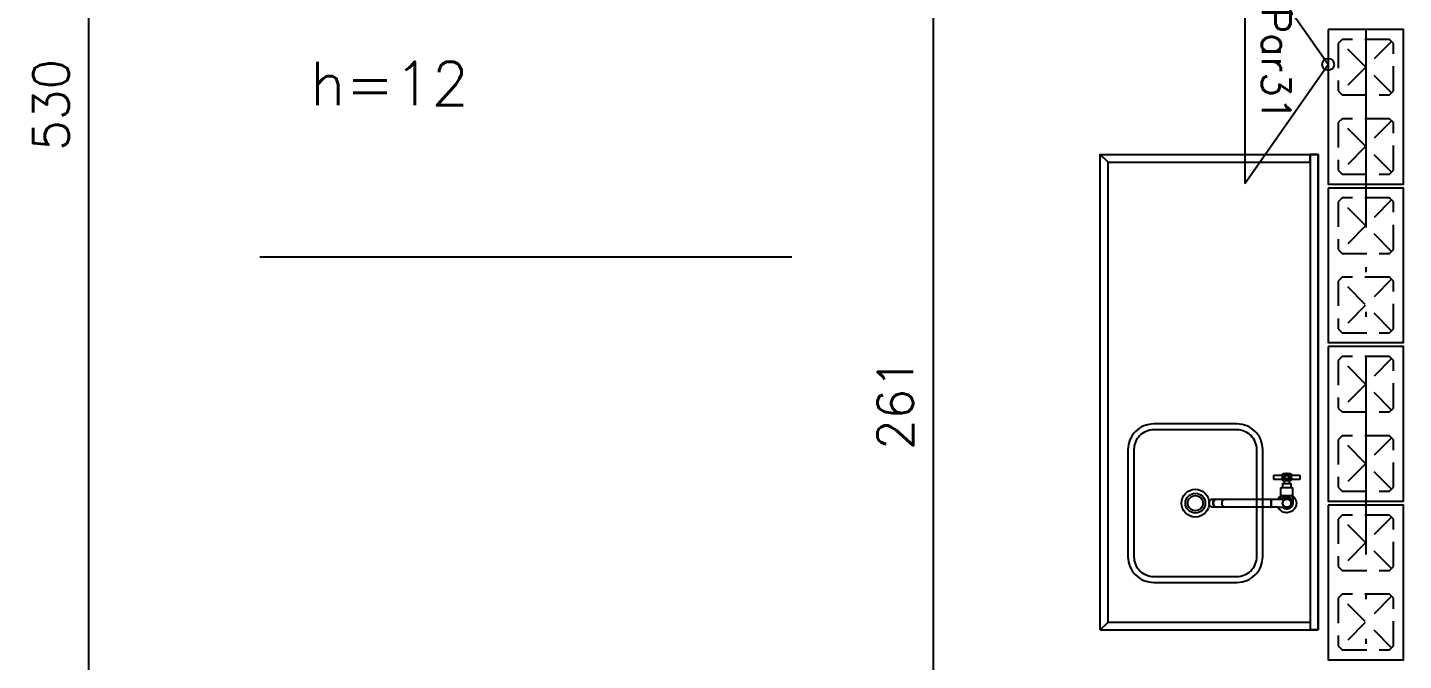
# Model space of a CAD drawing. Extents: x -14651 to 3487, y -4567 to -809.
# Drawn here: x 526.4 to 873.5, y -1433.8 to -1274.1 of the extents above; entities that cross this region are included whole.
import ezdxf
from ezdxf.enums import TextEntityAlignment as Align

# ---------------------------------------------------------------- set-up
doc = ezdxf.new("R2010")
doc.units = 0
doc.header["$LTSCALE"] = 25
doc.linetypes.add('DASHED2', pattern=[0.375, 0.25, -0.125])
doc.linetypes.add('ESTILO_TQS_0004', pattern=[3.3, 2, -0.4, 0.05, -0.4, 0.05, -0.4])
for name, color, linetype in [('203', 1, 'DASHED2'), ('241', 2, 'Continuous'), ('247', 50, 'Continuous'), ('ALVENARIA NÃO ESTRUTURAL', 242, 'Continuous'), ('COTA', 1, 'Continuous'), ('EIXOS', 1, 'ESTILO_TQS_0004'), ('L-D', 2, 'Continuous'), ('PROJ', 252, 'Continuous')]:
    doc.layers.add(name, color=color, linetype=linetype)
doc.styles.add('COTA', font='romans.shx')
doc.styles.get("Standard").update_dxf_attribs({"font": 'romans.shx'})
doc.dimstyles.new('forma', dxfattribs={"dimscale": 5, "dimtxt": 1.8, "dimasz": 0.8, "dimexe": 2, "dimexo": 1, "dimgap": 1, "dimtad": 1, "dimdec": 1, "dimzin": 9, "dimtxsty": 'COTA', "dimblk1": 'DOT', "dimblk2": 'DOT', "dimsah": 1, "dimcen": 0, "dimdle": 1, "dimclrd": 256, "dimclre": 256, "dimclrt": 2, "dimadec": 0, "dimazin": 0, "dimtfac": 1, "dimtdec": 0, "dimtmove": 0, "dimatfit": 3, "dimfxl": 1, "dimtolj": 1, "dimtzin": 0, "dimarcsym": 0})

# ---------------------------------------------------------------- blocks, each defined once
blk = doc.blocks.new('P4020')
blk.add_lwpolyline([(-19.5, -9.5), (19.5, -9.5), (19.5, 9.5), (-19.5, 9.5), (-19.5, -9.5)])
at = {"color": 1, "linetype": 'DASHED2'}
for points in [[(-17, -6), (-16, -7), (-4, -7), (-3, -6), (-3, 6), (-4, 7), (-16, 7), (-17, 6), (-17, -6)], [(3, -6), (4, -7), (16, -7), (17, -6), (17, 6), (16, 7), (4, 7), (3, 6), (3, -6)]]:
    blk.add_lwpolyline(points, dxfattribs=at)
at = {"layer": '203', "color": 253}
for p, q in [((-16.5, 6.5), (-3.5, -6.5)), ((-3.5, 6.5), (-16.5, -6.5)), ((16.5, 6.5), (3.5, -6.5)), ((3.5, 6.5), (16.5, -6.5))]:
    blk.add_line(p, q, dxfattribs=at)
blk = doc.blocks.new('A$C3139355f')
at = {"layer": 'ALVENARIA NÃO ESTRUTURAL'}
blk.add_line((728.63, -529.65), (862.76, -529.65), dxfattribs=at)
at = {"layer": 'PROJ'}
for points in [[(940.58, -623.77), (942.58, -621.77), (942.58, -505.77), (940.58, -503.77)], [(940.58, -623.77), (940.58, -503.77), (995.58, -503.77), (995.58, -623.77)], [(942.58, -505.77), (993.58, -505.77), (993.58, -503.77)], [(995.58, -623.77), (995.58, -503.77), (993.58, -503.77), (993.58, -623.77)], [(988.5, -584.42), (986.79, -584.42)], [(988.26, -586.03), (987.03, -586.03)], [(986.24, -589.82), (989.05, -589.82)], [(986.54, -587.81), (988.75, -587.81)], [(987.03, -586.8), (988.26, -586.8)], [(969.66, -590.78), (969.52, -590.86), (969.39, -590.97), (969.28, -591.09), (969.19, -591.24), (969.12, -591.41), (969.08, -591.59), (969.07, -591.77), (969.08, -591.95), (969.12, -592.13), (969.19, -592.29), (969.28, -592.44), (969.39, -592.57), (969.52, -592.68), (969.66, -592.76), (969.67, -592.76)], [(985.48, -590.72), (987.58, -590.72), (987.65, -590.72), (987.72, -590.73), (987.78, -590.73), (987.83, -590.74), (987.85, -590.74), (987.88, -590.75), (987.9, -590.75), (987.91, -590.76), (987.93, -590.76), (987.94, -590.76), (987.95, -590.77), (987.97, -590.77), (987.99, -590.78), (988.01, -590.79), (988.03, -590.79), (988.04, -590.8), (988.06, -590.81), (988.08, -590.82), (988.11, -590.83), (988.14, -590.85), (988.17, -590.86), (988.2, -590.88), (988.24, -590.91), (988.29, -590.95), (988.35, -590.99), (988.4, -591.04), (988.45, -591.1), (988.49, -591.15), (988.53, -591.22), (988.57, -591.28), (988.6, -591.35), (988.63, -591.42), (988.65, -591.49), (988.67, -591.57), (988.68, -591.64), (988.69, -591.72), (988.69, -591.8), (988.69, -591.87), (988.67, -591.95), (988.66, -592.02), (988.64, -592.1), (988.61, -592.17), (988.58, -592.24), (988.54, -592.3), (988.5, -592.37), (988.46, -592.43), (988.41, -592.48), (988.37, -592.52), (988.33, -592.56), (988.31, -592.57), (988.3, -592.59), (988.28, -592.6), (988.26, -592.61), (988.25, -592.63), (988.22, -592.64), (988.2, -592.66), (988.18, -592.67), (988.15, -592.68), (988.12, -592.7), (988.09, -592.72), (988.06, -592.73), (987.97, -592.76), (987.88, -592.78), (987.79, -592.8), (987.68, -592.82), (987.58, -592.82)], [(985.48, -592.82), (987.61, -592.82)], [(940.58, -623.77), (995.58, -623.77)], [(942.58, -621.77), (993.58, -621.77), (993.58, -623.77)], [(995.58, -623.77), (993.58, -623.77)]]:
    blk.add_lwpolyline(points, dxfattribs=at)
for points in [[(954.08, -611.77), (975.08, -611.77, 0.414214), (981.58, -605.27), (981.58, -578.27, 0.414214), (975.08, -571.77), (954.08, -571.77, 0.414214), (947.58, -578.27), (947.58, -605.27, 0.414214)], [(954.08, -610.27), (975.08, -610.27, 0.414214), (980.08, -605.27), (980.08, -578.27, 0.414214), (975.08, -573.27), (954.08, -573.27, 0.414214), (949.08, -578.27), (949.08, -605.27, 0.414214)], [(988.82, -585.86, 0.023181), (988.8, -585.83), (987.87, -585.83), (987.82, -585.84), (987.75, -585.86), (987.66, -585.86), (987.57, -585.86), (987.48, -585.85), (987.42, -585.83), (986.49, -585.83, 0.022959), (986.47, -585.86, 0.366689), (986.67, -586.03), (987.03, -586.03), (988.26, -586.03), (988.62, -586.03, 0.366483)], [(988.24, -585.15), (988.25, -585.24), (988.24, -585.32), (988.23, -585.39), (988.21, -585.45), (988.19, -585.5), (988.17, -585.55), (988.14, -585.6), (988.11, -585.64), (988.08, -585.68), (988.02, -585.73), (987.96, -585.78), (987.91, -585.81), (987.87, -585.83), (987.86, -585.79), (987.85, -585.74, -0.192103), (987.44, -585.74), (987.43, -585.78), (987.42, -585.83), (987.37, -585.8), (987.32, -585.77), (987.28, -585.74), (987.24, -585.71), (987.21, -585.67), (987.16, -585.61), (987.11, -585.53), (987.08, -585.44), (987.06, -585.37), (987.05, -585.32), (987.05, -585.27), (987.05, -585.22), (987.05, -585.16), (987.06, -585.07), (987.08, -585), (987.1, -584.95), (987.12, -584.9), (987.15, -584.86), (987.18, -584.81), (987.23, -584.75), (987.3, -584.69), (987.38, -584.64), (987.47, -584.6), (987.55, -584.58), (987.61, -584.58), (987.67, -584.58), (987.73, -584.58), (987.78, -584.59), (987.84, -584.61), (987.91, -584.64), (987.97, -584.68), (988.01, -584.71), (988.05, -584.74), (988.08, -584.78), (988.11, -584.82), (988.16, -584.88), (988.2, -584.97), (988.23, -585.06)], [(987.42, -585.73), (987.43, -585.73, -0.017847), (987.39, -585.72), (987.4, -585.72, -0.017789), (987.36, -585.7), (987.37, -585.7, -0.021587), (987.33, -585.68), (987.34, -585.69, -0.027178), (987.29, -585.65), (987.3, -585.66, -0.016694), (987.27, -585.63), (987.27, -585.63, -0.029524), (987.23, -585.59), (987.24, -585.6, -0.024437), (987.2, -585.55), (987.21, -585.56, -0.02481), (987.18, -585.52), (987.18, -585.53, -0.023752), (987.16, -585.48), (987.16, -585.49, -0.022023), (987.14, -585.45), (987.14, -585.46, -0.022441), (987.13, -585.41), (987.13, -585.42, -0.022868), (987.11, -585.37), (987.12, -585.38, -0.020181), (987.11, -585.34), (987.11, -585.34, -0.015814), (987.1, -585.31), (987.1, -585.32, -0.015915), (987.1, -585.28), (987.1, -585.29, -0.025741), (987.09, -585.23), (987.09, -585.24, -0.018498), (987.09, -585.2), (987.09, -585.2, -0.017313), (987.1, -585.17), (987.1, -585.17, -0.018157), (987.1, -585.13), (987.1, -585.14, -0.018149), (987.11, -585.1), (987.11, -585.11, -0.018439), (987.12, -585.07), (987.11, -585.08, -0.018647), (987.13, -585.04), (987.12, -585.05, -0.018581), (987.14, -585.01), (987.14, -585.02, -0.021766), (987.16, -584.97), (987.15, -584.98, -0.026407), (987.18, -584.93), (987.17, -584.94, -0.026609), (987.21, -584.89), (987.2, -584.9, -0.026914), (987.24, -584.86), (987.23, -584.87, -0.025672), (987.27, -584.83), (987.26, -584.83, -0.023779), (987.3, -584.8), (987.29, -584.81, -0.024124), (987.33, -584.77), (987.32, -584.78, -0.024539), (987.37, -584.75), (987.36, -584.76, -0.024082), (987.41, -584.73), (987.4, -584.73, -0.023177), (987.44, -584.71), (987.43, -584.72, -0.023669), (987.48, -584.7), (987.47, -584.7, -0.024126), (987.52, -584.69), (987.51, -584.69, -0.020906), (987.56, -584.68), (987.55, -584.68, -0.015716), (987.59, -584.68), (987.58, -584.68, -0.01579), (987.61, -584.68), (987.61, -584.68, -0.016075), (987.64, -584.68), (987.63, -584.68, -0.016281), (987.67, -584.68), (987.66, -584.68, -0.016316), (987.7, -584.68), (987.69, -584.68, -0.01533), (987.73, -584.68), (987.72, -584.68, -0.013711), (987.75, -584.69), (987.74, -584.68, -0.013749), (987.77, -584.69), (987.77, -584.69, -0.013768), (987.8, -584.7), (987.79, -584.69, -0.015624), (987.82, -584.7), (987.82, -584.7, -0.018303), (987.85, -584.72), (987.85, -584.71, -0.018249), (987.88, -584.73), (987.88, -584.73, -0.018455), (987.91, -584.74), (987.9, -584.74, -0.018647), (987.94, -584.76), (987.93, -584.76, -0.018591), (987.97, -584.78), (987.96, -584.77, -0.021186), (988, -584.8), (987.99, -584.8, -0.025016), (988.03, -584.83), (988.02, -584.82, -0.025258), (988.06, -584.86), (988.05, -584.86, -0.025603), (988.09, -584.9), (988.08, -584.89, -0.024312), (988.11, -584.93), (988.11, -584.93, -0.022281), (988.13, -584.97), (988.13, -584.96, -0.022662), (988.15, -585.01), (988.15, -585, -0.023081), (988.16, -585.04), (988.16, -585.03, -0.023127), (988.18, -585.08), (988.17, -585.07, -0.022918), (988.19, -585.12), (988.18, -585.11, -0.020264), (988.19, -585.16), (988.19, -585.15, -0.015918), (988.19, -585.18), (988.19, -585.18, -0.015999), (988.2, -585.21), (988.2, -585.2, -0.556946)], [(988.1, -585.23, -1), (987.19, -585.23, -1)], [(988.85, -589.82), (988.85, -589.92), (989.15, -589.92), (989.15, -591.74), (989.15, -591.72), (989.14, -591.72), (989.14, -591.89), (989.1, -592.13), (989.03, -592.36), (988.91, -592.58), (988.76, -592.77), (988.58, -592.94), (988.43, -593.05), (988.21, -593.16), (987.98, -593.23), (987.74, -593.27), (987.65, -593.27), (987.4, -593.25), (987.16, -593.19), (986.94, -593.1), (986.86, -593.05), (986.66, -592.9), (986.57, -592.82), (987.59, -592.82), (987.6, -592.82, -0.956818), (987.6, -590.72), (987.58, -590.72, -0.005512), (987.61, -590.72), (987.58, -590.72), (986.14, -590.72), (986.14, -589.92), (986.44, -589.92), (986.44, -589.82)]]:
    blk.add_lwpolyline(points, format="xyb", close=True, dxfattribs=at)
for points in [[(986.42, -585.69), (986.43, -585.67), (986.44, -585.64), (986.46, -585.61), (986.47, -585.58), (986.49, -585.54), (986.5, -585.5), (986.51, -585.46), (986.52, -585.43), (986.53, -585.4), (986.53, -585.37), (986.54, -585.33), (986.54, -585.3), (986.54, -585.27), (986.55, -585.24), (986.55, -585.21), (986.55, -585.18), (986.54, -585.16), (986.54, -585.13), (986.54, -585.1), (986.53, -585.06), (986.52, -585.02), (986.51, -584.99), (986.5, -584.95), (986.49, -584.92), (986.47, -584.88), (986.46, -584.85), (986.45, -584.82), (986.45, -584.82), (986.43, -584.79), (986.42, -584.76), (986.41, -584.74), (986.4, -584.73), (986.38, -584.7), (986.38, -584.69), (986.39, -584.71), (986.41, -584.75), (986.44, -584.8), (986.47, -584.87), (986.49, -584.94), (986.52, -585.01), (986.53, -585.08), (986.54, -585.14), (986.55, -585.2), (986.55, -585.26), (986.54, -585.32), (986.53, -585.38), (986.52, -585.44), (986.49, -585.52), (986.46, -585.59), (986.44, -585.65), (986.41, -585.71), (986.4, -585.73), (986.4, -585.71)], [(986.62, -585.06), (986.63, -585.13), (986.63, -585.18), (986.63, -585.23), (986.63, -585.3), (986.62, -585.38), (986.61, -585.45), (986.6, -585.5), (986.59, -585.55), (986.57, -585.62), (986.54, -585.7), (986.52, -585.76), (986.49, -585.82), (986.48, -585.8), (986.49, -585.83), (986.5, -585.82), (986.5, -585.8), (986.51, -585.78), (986.52, -585.75), (986.54, -585.72), (986.55, -585.68), (986.56, -585.64), (986.58, -585.6), (986.59, -585.55), (986.6, -585.5), (986.61, -585.45), (986.62, -585.39), (986.63, -585.36), (986.63, -585.32), (986.63, -585.28), (986.63, -585.23), (986.63, -585.18), (986.63, -585.13), (986.62, -585.08), (986.62, -585.03), (986.61, -584.99), (986.6, -584.95), (986.59, -584.9), (986.58, -584.86), (986.57, -584.82), (986.55, -584.78), (986.54, -584.75), (986.53, -584.71), (986.51, -584.68), (986.5, -584.66), (986.5, -584.64), (986.48, -584.61), (986.48, -584.59), (986.49, -584.62), (986.51, -584.67), (986.53, -584.73), (986.56, -584.8), (986.58, -584.88), (986.61, -584.97)], [(988.9, -584.72), (988.89, -584.74), (988.87, -584.76), (988.86, -584.79), (988.85, -584.81), (988.83, -584.84), (988.82, -584.87), (988.8, -584.91), (988.79, -584.95), (988.78, -584.98), (988.77, -585.01), (988.77, -585.04), (988.76, -585.06), (988.76, -585.09), (988.75, -585.12), (988.75, -585.14), (988.75, -585.17), (988.74, -585.2), (988.74, -585.23), (988.74, -585.26), (988.75, -585.28), (988.75, -585.31), (988.75, -585.35), (988.76, -585.39), (988.77, -585.43), (988.78, -585.47), (988.79, -585.5), (988.8, -585.53), (988.82, -585.57), (988.83, -585.6), (988.85, -585.64), (988.86, -585.66), (988.87, -585.68), (988.88, -585.7), (988.89, -585.72), (988.9, -585.74), (988.89, -585.74), (988.87, -585.74), (988.86, -585.75), (988.84, -585.76), (988.83, -585.77), (988.82, -585.78), (988.81, -585.8), (988.8, -585.81), (988.8, -585.83), (988.78, -585.78), (988.76, -585.72), (988.73, -585.65), (988.71, -585.57), (988.69, -585.49), (988.67, -585.4), (988.66, -585.3), (988.66, -585.21), (988.66, -585.13), (988.67, -585.06), (988.68, -585.01), (988.69, -584.95), (988.7, -584.9), (988.71, -584.86), (988.73, -584.79), (988.76, -584.72), (988.78, -584.66), (988.8, -584.62), (988.81, -584.6), (988.81, -584.61), (988.8, -584.63), (988.79, -584.65), (988.78, -584.68), (988.77, -584.7), (988.75, -584.74), (988.74, -584.77), (988.73, -584.81), (988.71, -584.86), (988.7, -584.9), (988.69, -584.95), (988.68, -585.01), (988.67, -585.04), (988.67, -585.08), (988.66, -585.11), (988.66, -585.15), (988.66, -585.19), (988.66, -585.23), (988.66, -585.28), (988.66, -585.32), (988.67, -585.37), (988.67, -585.42), (988.68, -585.46), (988.69, -585.51), (988.7, -585.55), (988.71, -585.59), (988.72, -585.63), (988.74, -585.67), (988.75, -585.71), (988.76, -585.74), (988.77, -585.77), (988.78, -585.79), (988.79, -585.81), (988.8, -585.82), (988.81, -585.78), (988.85, -585.75), (988.9, -585.73), (988.88, -585.69), (988.85, -585.65), (988.82, -585.59), (988.8, -585.52), (988.77, -585.45), (988.76, -585.37), (988.75, -585.3), (988.74, -585.24), (988.74, -585.19), (988.75, -585.13), (988.76, -585.06), (988.78, -585), (988.8, -584.93), (988.83, -584.86), (988.85, -584.8), (988.88, -584.74)], [(983.57, -590.81), (983.6, -590.87), (983.63, -590.95), (983.65, -591.02), (983.66, -591.08), (983.67, -591.14), (983.68, -591.21), (983.69, -591.28), (983.7, -591.35), (983.71, -591.43), (983.72, -591.51), (983.72, -591.6), (983.72, -591.68), (983.72, -591.77), (983.72, -591.86), (983.72, -591.94), (983.72, -592.03), (983.71, -592.11), (983.7, -592.19), (983.69, -592.26), (983.68, -592.33), (983.67, -592.4), (983.66, -592.46), (983.65, -592.52), (983.63, -592.59), (983.6, -592.67), (983.57, -592.73), (983.55, -592.77), (983.51, -592.81), (983.49, -592.81), (983.51, -592.81), (983.52, -592.79), (983.54, -592.78), (983.55, -592.76), (983.57, -592.74), (983.58, -592.71), (983.59, -592.68), (983.61, -592.65), (983.62, -592.61), (983.64, -592.57), (983.65, -592.52), (983.66, -592.46), (983.67, -592.4), (983.68, -592.33), (983.69, -592.26), (983.7, -592.19), (983.71, -592.11), (983.72, -592.03), (983.72, -591.94), (983.72, -591.86), (983.72, -591.77), (983.72, -591.68), (983.72, -591.6), (983.72, -591.51), (983.71, -591.43), (983.7, -591.35), (983.69, -591.28), (983.68, -591.21), (983.67, -591.14), (983.66, -591.08), (983.65, -591.02), (983.64, -590.97), (983.62, -590.93), (983.61, -590.89), (983.59, -590.86), (983.58, -590.83), (983.57, -590.8), (983.55, -590.78), (983.54, -590.76), (983.52, -590.75), (983.49, -590.72), (983.48, -590.72), (983.51, -590.73), (983.55, -590.77)]]:
    blk.add_lwpolyline(points, close=True, dxfattribs=at)
blk.add_polyline3d([(968.95, -590.73, 0), (969.82, -590.74, 0), (969.98, -590.72, 0), (972.23, -590.72, 0), (985.48, -590.72, 0), (985.63, -590.45, 0), (985.82, -590.2, 0), (986.04, -589.98, 0), (986.24, -589.82, 0), (986.17, -589.82, 0), (986.17, -587.91, 0), (986.27, -587.81, 0), (986.54, -587.81, 0), (986.64, -587.71, 0), (986.64, -586.8, 0), (987.03, -586.8, 0), (987.03, -586.03, 0), (986.67, -586.03, 0), (986.47, -585.86, 0), (986.37, -585.78, 0), (984.44, -585.78, 0), (984.34, -585.68, 0), (984.34, -584.78, 0), (984.44, -584.68, 0), (986.37, -584.68, 0), (986.47, -584.58, 0), (986.47, -584.52, 0), (986.57, -584.42, 0), (986.79, -584.42, 0), (986.79, -584.32, 0), (987.56, -584.24, 0), (987.73, -584.24, 0), (988.5, -584.32, 0), (988.5, -584.42, 0), (988.72, -584.42, 0), (988.82, -584.52, 0), (988.82, -584.58, 0), (988.92, -584.68, 0), (990.85, -584.68, 0), (990.95, -584.78, 0), (990.95, -585.68, 0), (990.85, -585.78, 0), (988.92, -585.78, 0), (988.82, -585.86, 0), (988.62, -586.03, 0), (988.26, -586.03, 0), (988.26, -586.8, 0), (988.65, -586.8, 0), (988.65, -587.71, 0), (988.75, -587.81, 0), (989.02, -587.81, 0), (989.12, -587.91, 0), (989.12, -589.82, 0), (989.05, -589.82, 0), (989.29, -590.02, 0), (989.51, -590.25, 0), (989.69, -590.5, 0), (989.83, -590.77, 0), (989.94, -591.06, 0), (990.02, -591.36, 0), (990.05, -591.67, 0), (990.05, -591.77, 0), (990.03, -592.08, 0), (989.97, -592.38, 0), (989.87, -592.68, 0), (989.74, -592.96, 0), (989.57, -593.22, 0), (989.37, -593.45, 0), (989.13, -593.66, 0), (988.88, -593.83, 0), (988.6, -593.98, 0), (988.31, -594.08, 0), (988.01, -594.15, 0), (987.7, -594.17, 0), (987.65, -594.17, 0), (987.34, -594.15, 0), (987.03, -594.1, 0), (986.74, -594, 0), (986.46, -593.86, 0), (986.2, -593.69, 0), (985.96, -593.49, 0), (985.76, -593.26, 0), (985.58, -593, 0), (985.48, -592.82, 0), (972.23, -592.82, 0), (969.98, -592.82, 0), (969.82, -592.8, 0), (968.95, -592.8, 0), (968.79, -592.79, 0), (968.64, -592.74, 0), (968.5, -592.67, 0), (968.37, -592.56, 0), (968.26, -592.43, 0), (968.17, -592.29, 0), (968.11, -592.12, 0), (968.07, -591.95, 0), (968.05, -591.77, 0), (968.07, -591.59, 0), (968.11, -591.42, 0), (968.17, -591.25, 0), (968.26, -591.1, 0), (968.37, -590.98, 0), (968.5, -590.87, 0), (968.64, -590.8, 0), (968.79, -590.75, 0), (968.95, -590.73, 0)], close=True, dxfattribs=at)
for points in [[(986.37, -584.68, 0), (986.37, -584.68, 0), (986.37, -584.68, 0), (986.37, -584.68, 0), (986.38, -584.69, 0), (986.38, -584.7, 0), (986.39, -584.71, 0), (986.39, -584.72, 0), (986.4, -584.73, 0), (986.41, -584.74, 0), (986.42, -584.76, 0), (986.43, -584.79, 0), (986.45, -584.82, 0), (986.45, -584.82, 0), (986.46, -584.85, 0), (986.47, -584.88, 0), (986.49, -584.92, 0), (986.5, -584.95, 0), (986.51, -584.99, 0), (986.52, -585.02, 0), (986.53, -585.06, 0), (986.54, -585.1, 0), (986.54, -585.13, 0), (986.54, -585.16, 0), (986.55, -585.18, 0), (986.55, -585.21, 0), (986.55, -585.24, 0), (986.54, -585.27, 0), (986.54, -585.3, 0), (986.54, -585.33, 0), (986.53, -585.37, 0), (986.53, -585.4, 0), (986.52, -585.43, 0), (986.51, -585.46, 0), (986.5, -585.5, 0), (986.49, -585.54, 0), (986.47, -585.58, 0), (986.46, -585.61, 0), (986.44, -585.64, 0), (986.43, -585.67, 0), (986.42, -585.69, 0), (986.4, -585.71, 0), (986.4, -585.73, 0), (986.39, -585.74, 0)], [(986.39, -585.74, 0), (986.41, -585.74, 0), (986.43, -585.74, 0), (986.44, -585.75, 0), (986.46, -585.76, 0), (986.47, -585.77, 0), (986.48, -585.79, 0), (986.48, -585.8, 0), (986.49, -585.82, 0), (986.49, -585.83, 0)], [(986.49, -585.83, 0), (986.5, -585.82, 0), (986.5, -585.8, 0), (986.51, -585.78, 0), (986.52, -585.75, 0), (986.54, -585.72, 0), (986.55, -585.68, 0), (986.56, -585.64, 0), (986.58, -585.6, 0), (986.59, -585.55, 0), (986.6, -585.5, 0), (986.61, -585.45, 0), (986.62, -585.39, 0), (986.63, -585.36, 0), (986.63, -585.32, 0), (986.63, -585.28, 0), (986.63, -585.23, 0), (986.63, -585.18, 0), (986.63, -585.13, 0), (986.62, -585.08, 0), (986.62, -585.03, 0), (986.61, -584.99, 0), (986.6, -584.95, 0), (986.59, -584.9, 0), (986.58, -584.86, 0), (986.57, -584.82, 0), (986.55, -584.78, 0), (986.54, -584.75, 0), (986.53, -584.71, 0), (986.51, -584.68, 0), (986.5, -584.66, 0), (986.5, -584.64, 0), (986.49, -584.62, 0), (986.48, -584.61, 0), (986.48, -584.6, 0), (986.48, -584.59, 0), (986.47, -584.58, 0), (986.47, -584.58, 0), (986.47, -584.58, 0), (986.47, -584.58, 0)], [(987.87, -585.83, 0), (987.9, -585.82, 0), (987.92, -585.8, 0), (987.94, -585.79, 0), (987.97, -585.78, 0), (988, -585.75, 0), (988.04, -585.72, 0), (988.08, -585.68, 0), (988.11, -585.64, 0), (988.14, -585.6, 0), (988.17, -585.55, 0), (988.19, -585.5, 0), (988.21, -585.45, 0), (988.22, -585.41, 0), (988.23, -585.38, 0), (988.24, -585.34, 0), (988.24, -585.3, 0), (988.24, -585.26, 0), (988.25, -585.23, 0), (988.24, -585.18, 0), (988.24, -585.13, 0), (988.23, -585.08, 0), (988.22, -585.03, 0), (988.2, -584.99, 0), (988.19, -584.95, 0), (988.17, -584.9, 0), (988.14, -584.86, 0), (988.11, -584.82, 0), (988.08, -584.78, 0), (988.05, -584.74, 0), (988.01, -584.71, 0), (987.98, -584.69, 0), (987.95, -584.67, 0), (987.92, -584.65, 0), (987.89, -584.63, 0), (987.86, -584.62, 0), (987.82, -584.6, 0), (987.8, -584.6, 0), (987.77, -584.59, 0), (987.75, -584.58, 0), (987.72, -584.58, 0), (987.69, -584.58, 0), (987.66, -584.58, 0), (987.63, -584.58, 0), (987.6, -584.58, 0), (987.57, -584.58, 0), (987.54, -584.59, 0), (987.49, -584.6, 0), (987.45, -584.61, 0), (987.41, -584.63, 0), (987.36, -584.65, 0), (987.32, -584.68, 0), (987.29, -584.7, 0), (987.25, -584.74, 0), (987.22, -584.77, 0), (987.18, -584.81, 0), (987.15, -584.86, 0), (987.12, -584.9, 0), (987.1, -584.95, 0), (987.08, -585, 0), (987.07, -585.06, 0), (987.06, -585.1, 0), (987.05, -585.13, 0), (987.05, -585.17, 0), (987.05, -585.22, 0), (987.05, -585.27, 0), (987.05, -585.32, 0), (987.06, -585.37, 0), (987.07, -585.42, 0), (987.09, -585.46, 0), (987.1, -585.51, 0), (987.12, -585.55, 0), (987.15, -585.59, 0), (987.18, -585.63, 0), (987.21, -585.67, 0), (987.24, -585.71, 0), (987.28, -585.74, 0), (987.32, -585.77, 0), (987.35, -585.79, 0), (987.38, -585.81, 0), (987.42, -585.83, 0)], [(987.09, -585.23, 0), (987.09, -585.21, 0), (987.1, -585.18, 0), (987.1, -585.15, 0), (987.1, -585.12, 0), (987.11, -585.09, 0), (987.12, -585.06, 0), (987.13, -585.02, 0), (987.15, -584.99, 0), (987.17, -584.95, 0), (987.19, -584.91, 0), (987.22, -584.88, 0), (987.25, -584.84, 0), (987.28, -584.81, 0), (987.31, -584.79, 0), (987.35, -584.76, 0), (987.39, -584.74, 0), (987.42, -584.72, 0), (987.46, -584.71, 0), (987.5, -584.69, 0), (987.55, -584.68, 0), (987.57, -584.68, 0), (987.6, -584.68, 0), (987.63, -584.68, 0), (987.66, -584.68, 0), (987.69, -584.68, 0), (987.71, -584.68, 0), (987.74, -584.68, 0), (987.76, -584.69, 0), (987.78, -584.69, 0), (987.81, -584.7, 0), (987.84, -584.71, 0), (987.87, -584.72, 0), (987.9, -584.74, 0), (987.93, -584.75, 0), (987.95, -584.77, 0), (987.98, -584.79, 0), (988.01, -584.82, 0), (988.05, -584.85, 0), (988.08, -584.88, 0), (988.1, -584.92, 0), (988.12, -584.95, 0), (988.14, -584.99, 0), (988.16, -585.02, 0), (988.17, -585.06, 0), (988.18, -585.1, 0), (988.19, -585.14, 0), (988.19, -585.17, 0), (988.2, -585.2, 0), (988.2, -585.23, 0), (988.2, -585.23, 0)], [(987.43, -585.74, 0), (987.41, -585.72, 0), (987.38, -585.71, 0), (987.35, -585.69, 0), (987.31, -585.67, 0), (987.27, -585.63, 0), (987.27, -585.63, 0), (987.24, -585.6, 0), (987.22, -585.57, 0), (987.19, -585.54, 0), (987.17, -585.5, 0), (987.15, -585.46, 0), (987.13, -585.43, 0), (987.12, -585.39, 0), (987.11, -585.35, 0), (987.1, -585.32, 0), (987.1, -585.3, 0), (987.1, -585.27, 0), (987.09, -585.24, 0), (987.09, -585.23, 0)], [(987.42, -585.83, 0), (987.42, -585.81, 0), (987.43, -585.8, 0), (987.43, -585.78, 0), (987.43, -585.77, 0), (987.44, -585.76, 0), (987.44, -585.75, 0), (987.44, -585.74, 0), (987.44, -585.74, 0), (987.43, -585.74, 0)], [(987.42, -585.83, 0), (987.46, -585.84, 0), (987.5, -585.85, 0), (987.55, -585.85, 0), (987.59, -585.86, 0), (987.63, -585.86, 0), (987.68, -585.86, 0), (987.73, -585.86, 0), (987.77, -585.85, 0), (987.82, -585.84, 0), (987.87, -585.83, 0)], [(987.86, -585.74, 0), (987.85, -585.74, 0), (987.85, -585.74, 0), (987.85, -585.75, 0), (987.85, -585.76, 0), (987.86, -585.77, 0), (987.86, -585.79, 0), (987.87, -585.8, 0), (987.87, -585.82, 0), (987.87, -585.83, 0)], [(988.82, -584.58, 0), (988.82, -584.58, 0), (988.82, -584.58, 0), (988.82, -584.59, 0), (988.81, -584.6, 0), (988.81, -584.61, 0), (988.8, -584.63, 0), (988.79, -584.65, 0), (988.78, -584.68, 0), (988.77, -584.7, 0), (988.75, -584.74, 0), (988.74, -584.77, 0), (988.73, -584.81, 0), (988.71, -584.86, 0), (988.7, -584.9, 0), (988.69, -584.95, 0), (988.68, -585.01, 0), (988.67, -585.04, 0), (988.67, -585.08, 0), (988.66, -585.11, 0), (988.66, -585.15, 0), (988.66, -585.19, 0), (988.66, -585.23, 0), (988.66, -585.28, 0), (988.66, -585.32, 0), (988.67, -585.37, 0), (988.67, -585.42, 0), (988.68, -585.46, 0), (988.69, -585.51, 0), (988.7, -585.55, 0), (988.71, -585.59, 0), (988.72, -585.63, 0), (988.74, -585.67, 0), (988.75, -585.71, 0), (988.76, -585.74, 0), (988.77, -585.77, 0), (988.78, -585.79, 0), (988.79, -585.81, 0), (988.8, -585.83, 0)], [(988.9, -585.74, 0), (988.89, -585.72, 0), (988.88, -585.7, 0), (988.87, -585.68, 0), (988.86, -585.66, 0), (988.85, -585.64, 0), (988.83, -585.6, 0), (988.82, -585.57, 0), (988.8, -585.53, 0), (988.79, -585.5, 0), (988.78, -585.47, 0), (988.77, -585.43, 0), (988.76, -585.39, 0), (988.75, -585.35, 0), (988.75, -585.31, 0), (988.75, -585.28, 0), (988.74, -585.26, 0), (988.74, -585.23, 0), (988.74, -585.2, 0), (988.75, -585.17, 0), (988.75, -585.14, 0), (988.75, -585.12, 0), (988.76, -585.09, 0), (988.76, -585.06, 0), (988.77, -585.04, 0), (988.77, -585.01, 0), (988.78, -584.98, 0), (988.79, -584.95, 0), (988.8, -584.91, 0), (988.82, -584.87, 0), (988.83, -584.84, 0), (988.85, -584.81, 0), (988.86, -584.79, 0), (988.87, -584.76, 0), (988.89, -584.74, 0), (988.9, -584.72, 0), (988.9, -584.71, 0), (988.91, -584.69, 0), (988.92, -584.69, 0), (988.92, -584.68, 0), (988.92, -584.68, 0), (988.92, -584.68, 0)], [(988.8, -585.83, 0), (988.8, -585.81, 0), (988.81, -585.8, 0), (988.82, -585.78, 0), (988.83, -585.77, 0), (988.84, -585.76, 0), (988.86, -585.75, 0), (988.87, -585.74, 0), (988.89, -585.74, 0), (988.9, -585.74, 0)], [(989.15, -591.72, 0), (989.15, -591.71, 0), (989.15, -591.66, 0), (989.14, -591.58, 0), (989.13, -591.47, 0), (989.1, -591.33, 0), (989.06, -591.18, 0), (989.01, -591.02, 0), (988.95, -590.87, 0), (988.86, -590.71, 0), (988.76, -590.56, 0), (988.68, -590.47, 0), (988.6, -590.37, 0), (988.53, -590.31, 0), (988.46, -590.26, 0), (988.39, -590.2, 0), (988.32, -590.16, 0), (988.24, -590.11, 0), (988.16, -590.07, 0), (988.07, -590.04, 0), (987.99, -590.01, 0), (987.9, -589.99, 0), (987.84, -589.98, 0), (987.77, -589.97, 0), (987.71, -589.97, 0), (987.65, -589.97, 0), (987.59, -589.97, 0), (987.53, -589.97, 0), (987.46, -589.98, 0), (987.4, -589.99, 0), (987.34, -590, 0), (987.27, -590.02, 0), (987.21, -590.04, 0), (987.14, -590.07, 0), (987.05, -590.12, 0), (986.96, -590.17, 0), (986.86, -590.23, 0), (986.77, -590.31, 0), (986.68, -590.39, 0), (986.6, -590.47, 0), (986.53, -590.57, 0), (986.46, -590.66, 0), (986.42, -590.72, 0)], [(969.71, -592.77, 0), (969.56, -592.71, 0), (969.42, -592.63, 0), (969.3, -592.51, 0), (969.2, -592.37, 0), (969.12, -592.22, 0), (969.06, -592.05, 0), (969.03, -591.87, 0), (969.03, -591.69, 0), (969.06, -591.52, 0), (969.11, -591.35, 0), (969.18, -591.19, 0), (969.28, -591.05, 0), (969.4, -590.93, 0), (969.54, -590.84, 0), (969.68, -590.77, 0), (969.71, -590.77, 0)], [(972.23, -592.82, 0), (972.22, -592.82, 0), (972.14, -592.81, 0), (972.07, -592.8, 0), (971.99, -592.78, 0), (971.92, -592.76, 0), (971.85, -592.72, 0), (971.78, -592.68, 0), (971.71, -592.64, 0), (971.65, -592.58, 0), (971.59, -592.52, 0), (971.54, -592.46, 0), (971.49, -592.39, 0), (971.45, -592.32, 0), (971.41, -592.24, 0), (971.38, -592.16, 0), (971.35, -592.07, 0), (971.33, -591.99, 0), (971.32, -591.9, 0), (971.31, -591.81, 0), (971.31, -591.72, 0), (971.32, -591.64, 0), (971.33, -591.55, 0), (971.35, -591.46, 0), (971.38, -591.38, 0), (971.41, -591.3, 0), (971.45, -591.22, 0), (971.49, -591.15, 0), (971.54, -591.08, 0), (971.59, -591.01, 0), (971.65, -590.96, 0), (971.71, -590.9, 0), (971.78, -590.86, 0), (971.85, -590.82, 0), (971.92, -590.78, 0), (971.99, -590.76, 0), (972.07, -590.74, 0), (972.14, -590.72, 0), (972.22, -590.72, 0), (972.23, -590.72, 0)], [(983.47, -592.82, 0), (983.48, -592.82, 0), (983.49, -592.81, 0), (983.51, -592.81, 0), (983.52, -592.79, 0), (983.54, -592.78, 0), (983.55, -592.76, 0), (983.57, -592.74, 0), (983.58, -592.71, 0), (983.59, -592.68, 0), (983.61, -592.65, 0), (983.62, -592.61, 0), (983.64, -592.57, 0), (983.65, -592.52, 0), (983.66, -592.46, 0), (983.67, -592.4, 0), (983.68, -592.33, 0), (983.69, -592.26, 0), (983.7, -592.19, 0), (983.71, -592.11, 0), (983.72, -592.03, 0), (983.72, -591.94, 0), (983.72, -591.86, 0), (983.72, -591.77, 0), (983.72, -591.68, 0), (983.72, -591.6, 0), (983.72, -591.51, 0), (983.71, -591.43, 0), (983.7, -591.35, 0), (983.69, -591.28, 0), (983.68, -591.21, 0), (983.67, -591.14, 0), (983.66, -591.08, 0), (983.65, -591.02, 0), (983.64, -590.97, 0), (983.62, -590.93, 0), (983.61, -590.89, 0), (983.59, -590.86, 0), (983.58, -590.83, 0), (983.57, -590.8, 0), (983.55, -590.78, 0), (983.54, -590.76, 0), (983.52, -590.75, 0), (983.51, -590.73, 0), (983.49, -590.73, 0), (983.48, -590.72, 0), (983.47, -590.72, 0)], [(986.57, -590.72, 0), (986.76, -590.56, 0), (986.96, -590.43, 0), (987.19, -590.34, 0), (987.43, -590.28, 0), (987.67, -590.27, 0), (987.92, -590.29, 0), (988.15, -590.36, 0), (988.38, -590.46, 0), (988.58, -590.59, 0), (988.76, -590.76, 0), (988.91, -590.95, 0), (989.02, -591.17, 0), (989.1, -591.4, 0), (989.14, -591.64, 0), (989.14, -591.89, 0), (989.1, -592.13, 0), (989.03, -592.36, 0), (988.91, -592.58, 0), (988.76, -592.77, 0), (988.58, -592.94, 0), (988.43, -593.05, 0)], [(986.86, -593.05, 0), (986.66, -592.9, 0), (986.57, -592.82, 0)], [(987.65, -593.27, 0), (987.4, -593.25, 0), (987.16, -593.19, 0), (986.94, -593.1, 0), (986.86, -593.05, 0)], [(988.43, -593.05, 0), (988.21, -593.16, 0), (987.98, -593.23, 0), (987.74, -593.27, 0), (987.65, -593.27, 0)]]:
    blk.add_polyline3d(points, dxfattribs=at)
for centre, radius in [((987.65, -585.23), 0.551), ((987.65, -585.23), 0.451), ((964.58, -591.77), 3.5), ((964.58, -591.77), 2.5), ((964.58, -591.77), 1.9)]:
    blk.add_circle(centre, radius, dxfattribs=at)
for centre, radius, start, end in [((986.7, -585.91), 0.352, 150.144, 157.7253), ((986.84, -586.06), 0.419, 146.3018, 151.5618), ((987.65, -585.23), 0.551, 247.521, 292.4698), ((987.65, -585.23), 0.551, 292.4878, 359.9995), ((988.45, -586.06), 0.416, 28.4218, 33.7314), ((988.59, -585.91), 0.352, 22.2783, 29.8724), ((987.65, -591.77), 1.05, 91.2269, 268.2499), ((987.65, -591.77), 1.3, 233.7761, 126.2256), ((987.65, -591.77), 1.2, 240.8896, 119.1129)]:
    blk.add_arc(centre, radius, start, end, dxfattribs=at)
blk = doc.blocks.new('_Dot')
at = {"color": 0, "linetype": 'ByBlock', "lineweight": -2}
blk.add_line((-0.5, 0), (-1, 0), dxfattribs=at)
at = {"color": 0, "linetype": 'ByBlock', "const_width": 0.5}
blk.add_lwpolyline([(-0.25, 0, 1), (0.25, 0, 1)], format="xyb", close=True, dxfattribs=at)
blk = doc.blocks.new('*D149')
at = {"layer": 'COTA', "lineweight": -2, "transparency": 16777216}
for p, q in [((793.52, -1238.6), (744.87, -1238.6)), ((754.87, -1242.6), (754.87, -1495.6)), ((759.87, -1499.6), (764.87, -1499.6))]:
    blk.add_line(p, q, dxfattribs=at)
at = {"layer": 'Defpoints', "color": 0, "transparency": 16777216}
for p in [(798.52, -1238.6), (754.87, -1499.6), (754.87, -1499.6)]:
    blk.add_point(p, dxfattribs=at)
at = {"layer": 'COTA', "lineweight": -2, "transparency": 16777216, "xscale": 4, "yscale": 4, "zscale": 4}
for p, rotation in [((754.87, -1238.6), 90), ((754.87, -1499.6), 270)]:
    blk.add_blockref('_Dot', p, dxfattribs=dict(at, rotation=rotation))
at = {"layer": 'COTA', "color": 2, "transparency": 16777216, "insert": (745.37, -1369.1), "char_height": 9, "attachment_point": 5, "rotation": 90, "style": 'COTA'}
blk.add_mtext('\\A1;261 ', dxfattribs=at)
blk = doc.blocks.new('*D156')
at = {"layer": 'COTA', "lineweight": -2, "transparency": 16777216}
for p, q in [((548.52, -1028.6), (531.84, -1028.6)), ((541.84, -1032.6), (541.84, -1554.6)), ((588.52, -1558.6), (531.84, -1558.6))]:
    blk.add_line(p, q, dxfattribs=at)
at = {"layer": 'Defpoints', "color": 0, "transparency": 16777216}
for p in [(553.52, -1028.6), (541.84, -1558.6), (593.52, -1558.6)]:
    blk.add_point(p, dxfattribs=at)
at = {"layer": 'COTA', "lineweight": -2, "transparency": 16777216, "xscale": 4, "yscale": 4, "zscale": 4}
for p, rotation in [((541.84, -1028.6), 90), ((541.84, -1558.6), 270)]:
    blk.add_blockref('_Dot', p, dxfattribs=dict(at, rotation=rotation))
at = {"layer": 'COTA', "color": 2, "transparency": 16777216, "insert": (532.34, -1293.6), "char_height": 9, "attachment_point": 5, "rotation": 90, "style": 'COTA'}
blk.add_mtext('\\A1;530 ', dxfattribs=at)
blk = doc.blocks.new('_IDNPAR_2')
at = {"color": 3}
blk.add_lwpolyline([(1, -0.7), (0, 0), (-1, -0.7)], close=True, dxfattribs=at)
blk.add_circle((0, 0), 0.05, dxfattribs=at)
at = {"layer": '247', "color": 2, "style": 'COTA', "flags": 8}
blk.add_attdef('ID', text='', height=0.24, dxfattribs=at).set_placement((0, -0.438), align=Align.MIDDLE_CENTER)

msp = doc.modelspace()

# ---------------------------------------------------------------- linework, layer by layer
at = {"layer": 'EIXOS'}
msp.add_line((864.02, -862.07), (864.02, -2320.64), dxfattribs=at)

# ---------------------------------------------------------------- block references
at = {"layer": '241', "rotation": 270}
for p in [(864.02, -1294.1), (864.02, -1334.1), (864.02, -1374.1), (864.02, -1414.1)]:
    msp.add_blockref('P4020', p, dxfattribs=at)
at = {"layer": '247', "linetype": 'Continuous', "xscale": 30, "yscale": 30, "zscale": 30, "rotation": 270}
msp.add_blockref('_IDNPAR_2', (854.52, -1283.42), dxfattribs=at).add_auto_attribs({'ID': 'Par31'})
at = {"layer": 'ALVENARIA NÃO ESTRUTURAL'}
msp.add_blockref('A$C3139355f', (-143.56, -802.33), dxfattribs=at)

# ---------------------------------------------------------------- texts
at = {"layer": 'L-D'}
msp.add_text('h=12', height=11, dxfattribs=at).set_placement((597.71, -1293.73))

# ---------------------------------------------------------------- dimensions: what is measured, and where the dimension line sits
at = {"layer": 'COTA'}
for base, p1, p2, override, picture, middle in [((541.84, -1558.6), (553.52, -1028.6), (593.52, -1558.6), {"dimpost": ' '}, '*D156', (532.34, -1293.6)), ((754.87, -1499.6), (798.52, -1238.6), (754.87, -1499.6), {"dimpost": ' ', "dimtmove": 1}, '*D149', (745.37, -1369.1))]:
    dim = msp.add_linear_dim(base=base, p1=p1, p2=p2, angle=90, dimstyle='forma', override=override, dxfattribs=at)
    dim.commit()
    dim.dimension.update_dxf_attribs({"geometry": picture, "text_midpoint": middle})

doc.saveas('drawing.dxf')
